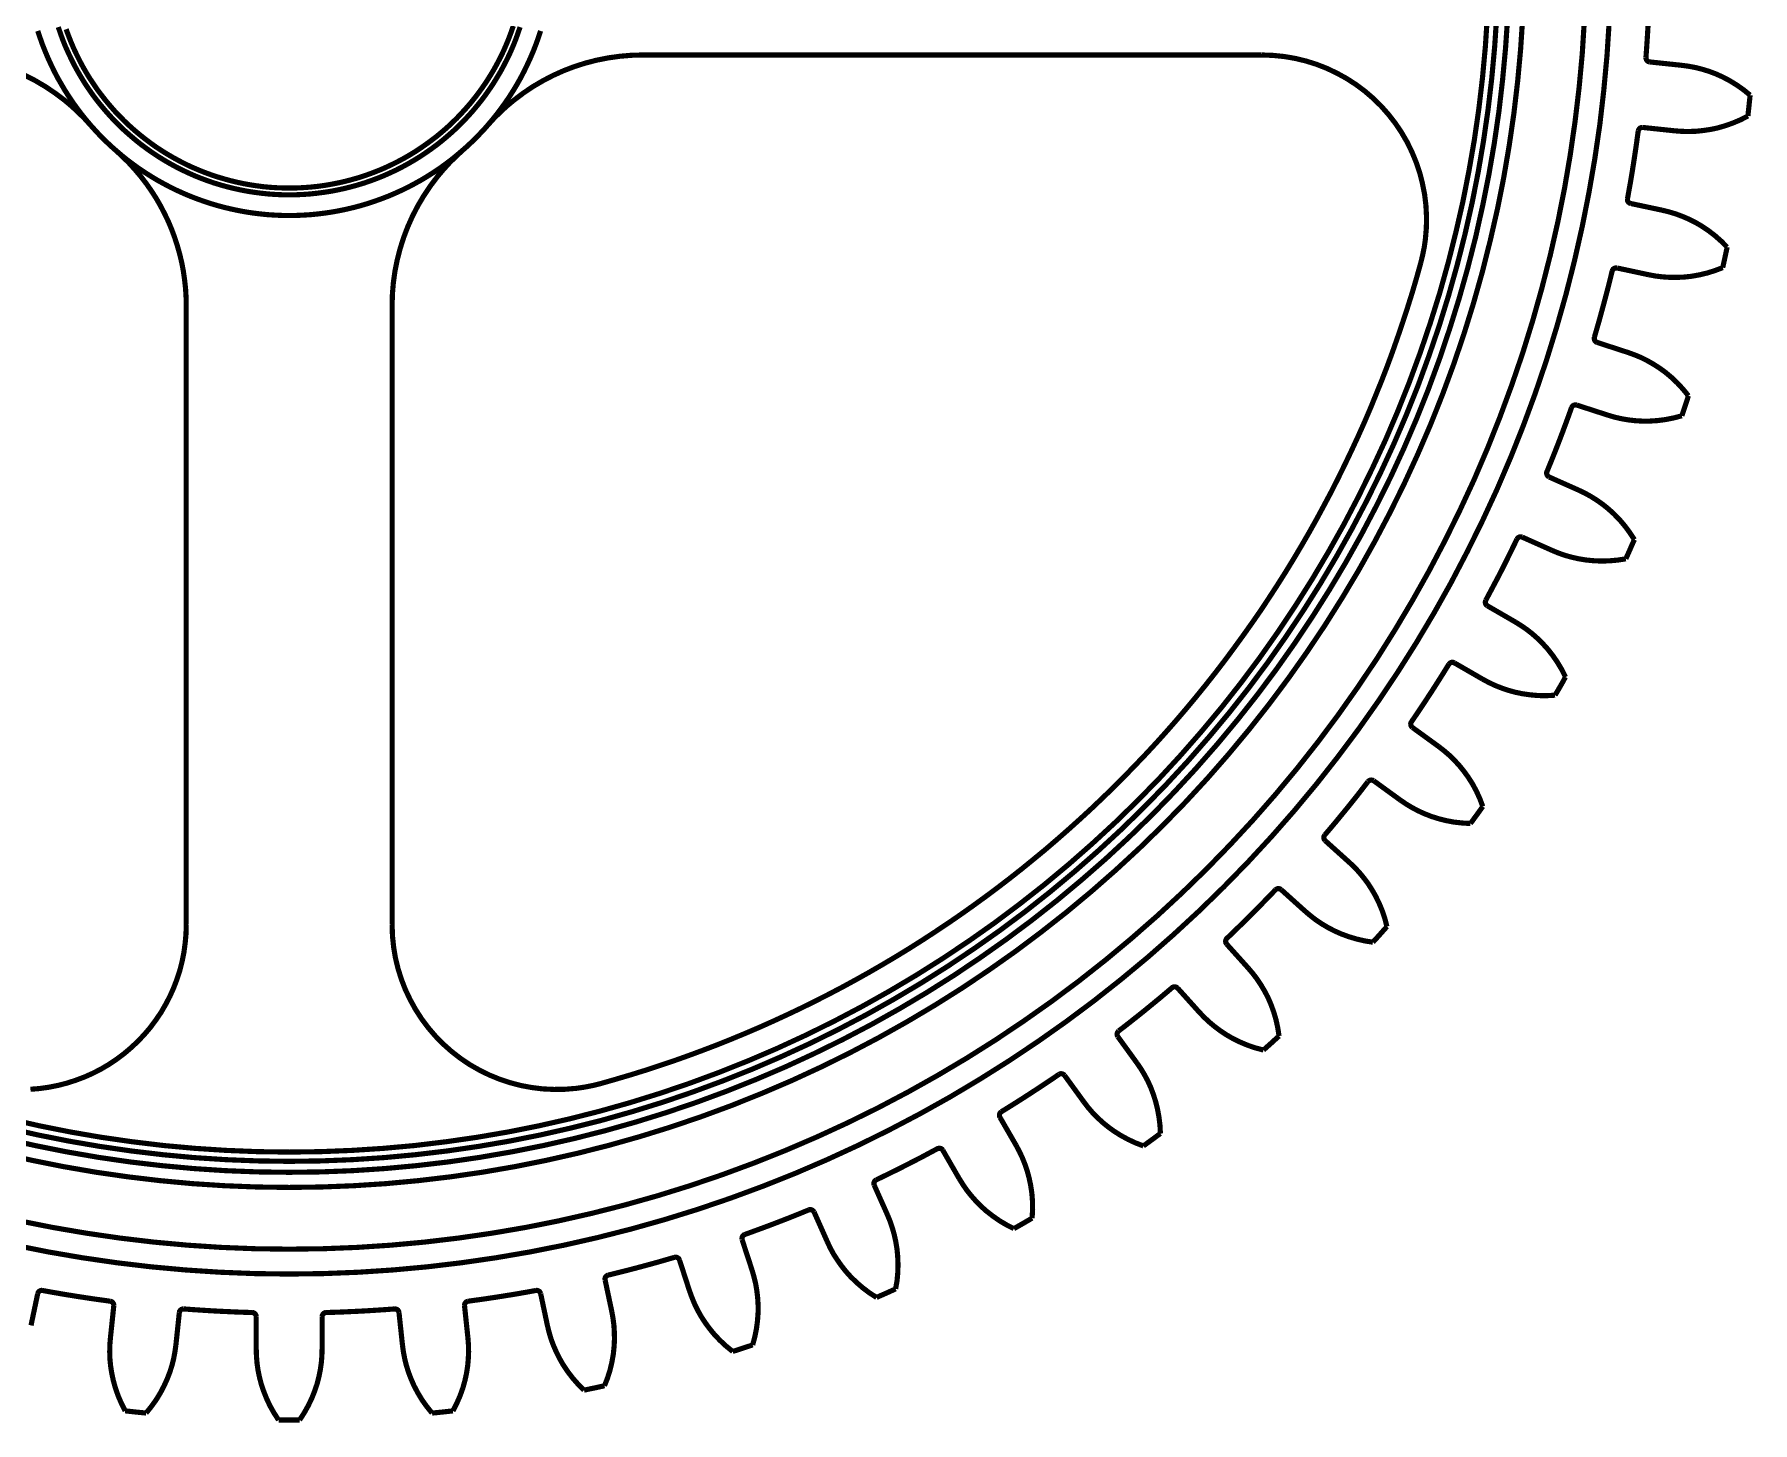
# Model space of a CAD drawing. Extents: x 1.1 to 21.8, y 1.7 to 15.4.
# Drawn here: x 18.487 to 21.773, y 9.514 to 12.169 of the extents above; entities that cross this region are included whole.
import ezdxf

# ---------------------------------------------------------------- set-up
doc = ezdxf.new("R2010")
doc.units = 0
doc.layers.get('0').update_dxf_attribs({"linetype": 'CONTINUOUS'})

msp = doc.modelspace()

# ---------------------------------------------------------------- linework, layer by layer
at = {"color": 0, "const_width": 0.00985}
for points in [[(21.5761, 12.2554), (21.5756, 12.239), (21.575, 12.2226), (21.5743, 12.2062), (21.5735, 12.1898), (21.5725, 12.1734), (21.5715, 12.1571), (21.5704, 12.1407), (21.5692, 12.1243)], [(18.4232, 10.0291), (18.4835, 10.0155), (18.5442, 10.0034), (18.6051, 9.99289), (18.6664, 9.98406), (18.7278, 9.97678), (18.7893, 9.97108), (18.851, 9.96707), (18.9128, 9.96463), (18.9747, 9.96382), (19.0365, 9.96463), (19.0983, 9.96707), (19.16, 9.97108), (19.2215, 9.97678), (19.2831, 9.98406), (19.3442, 9.99289), (19.4051, 10.0034), (19.4658, 10.0155), (19.5261, 10.0291), (19.5861, 10.0443), (19.6456, 10.0611), (19.7046, 10.0794), (19.7632, 10.0993), (19.8213, 10.1207), (19.8786, 10.1437), (19.9354, 10.168), (19.9915, 10.1939), (20.0471, 10.2213), (20.1018, 10.2501), (20.1557, 10.2803), (20.2089, 10.3119), (20.2613, 10.3449), (20.3126, 10.3793), (20.3631, 10.4149), (20.4126, 10.452), (20.4612, 10.4902), (20.5088, 10.5298), (20.5553, 10.5706), (20.6007, 10.6125), (20.645, 10.6557), (20.6882, 10.7), (20.7301, 10.7454), (20.7708, 10.7919), (20.8104, 10.8395), (20.8487, 10.888), (20.8857, 10.9376), (20.9214, 10.9881), (20.9558, 11.0395), (20.9887, 11.0918), (21.0204, 11.1449), (21.0506, 11.1989), (21.0794, 11.2536), (21.1068, 11.3091), (21.1326, 11.3652), (21.1571, 11.422), (21.18, 11.4795), (21.2014, 11.5375), (21.2213, 11.5961), (21.2396, 11.6551), (21.2564, 11.7146), (21.2715, 11.7746), (21.2853, 11.8349), (21.2974, 11.8956), (21.3078, 11.9565), (21.3167, 12.0177), (21.3239, 12.0791), (21.3296, 12.1407), (21.3336, 12.2024)], [(21.3049, 12.2039), (21.3008, 12.143), (21.2951, 12.0821), (21.2881, 12.0215), (21.2793, 11.961), (21.2689, 11.9008), (21.2569, 11.8409), (21.2436, 11.7813), (21.2285, 11.7221), (21.2119, 11.6634), (21.1937, 11.605), (21.1742, 11.5472), (21.1531, 11.4899), (21.1304, 11.4331), (21.1063, 11.377), (21.0807, 11.3215), (21.0536, 11.2667), (21.0253, 11.2127), (20.9954, 11.1593), (20.9642, 11.1069), (20.9315, 11.0552), (20.8976, 11.0044), (20.8624, 10.9545), (20.8258, 10.9056), (20.7879, 10.8576), (20.7489, 10.8107), (20.7086, 10.7647), (20.6672, 10.7199), (20.6246, 10.6761), (20.5808, 10.6335), (20.536, 10.592), (20.49, 10.5518), (20.4431, 10.5127), (20.3951, 10.4749), (20.3461, 10.4383), (20.2962, 10.4031), (20.2456, 10.3691), (20.1939, 10.3365), (20.1414, 10.3053), (20.0881, 10.2754), (20.034, 10.247), (19.9792, 10.22), (19.9238, 10.1944), (19.8675, 10.1703), (19.8108, 10.1477), (19.7535, 10.1265), (19.6957, 10.1069), (19.6374, 10.0888), (19.5786, 10.0722), (19.5193, 10.0572), (19.4599, 10.0437), (19.3999, 10.0318), (19.3397, 10.0214), (19.2793, 10.0126), (19.2185, 10.0055), (19.1578, 9.99989), (19.0968, 9.99588), (19.0357, 9.99349), (18.9747, 9.99274), (18.9136, 9.99349), (18.8525, 9.99588), (18.7917, 9.99989), (18.7308, 10.0055), (18.6701, 10.0126), (18.6096, 10.0214), (18.5494, 10.0318), (18.4896, 10.0437), (18.43, 10.0572)], [(18.4349, 10.0776), (18.4939, 10.0642), (18.5533, 10.0524), (18.6129, 10.0422), (18.6729, 10.0335), (18.7329, 10.0264), (18.7932, 10.0208), (18.8536, 10.0169), (18.9142, 10.0145), (18.9747, 10.0137), (19.0353, 10.0145), (19.0957, 10.0169), (19.1561, 10.0208), (19.2164, 10.0264), (19.2765, 10.0335), (19.3364, 10.0422), (19.3961, 10.0524), (19.4554, 10.0642), (19.5144, 10.0776), (19.5732, 10.0924), (19.6314, 10.1089), (19.6893, 10.1268), (19.7465, 10.1463), (19.8033, 10.1673), (19.8596, 10.1897), (19.9151, 10.2136), (19.9701, 10.2389), (20.0244, 10.2657), (20.0781, 10.2939), (20.1308, 10.3235), (20.1828, 10.3544), (20.234, 10.3867), (20.2844, 10.4204), (20.3339, 10.4553), (20.3824, 10.4915), (20.4299, 10.529), (20.4764, 10.5677), (20.5219, 10.6076), (20.5664, 10.6487), (20.6097, 10.691), (20.6519, 10.7343), (20.6931, 10.7788), (20.7329, 10.8243), (20.7717, 10.8708), (20.8092, 10.9183), (20.8454, 10.9668), (20.8803, 11.0163), (20.9139, 11.0666), (20.9463, 11.1178), (20.9772, 11.1699), (21.0068, 11.2227), (21.035, 11.2763), (21.0618, 11.3306), (21.0871, 11.3855), (21.111, 11.4411), (21.1335, 11.4973), (21.1543, 11.5541), (21.1739, 11.6115), (21.1918, 11.6693), (21.2082, 11.7275), (21.2231, 11.7862), (21.2365, 11.8453), (21.2483, 11.9046), (21.2585, 11.9643), (21.2672, 12.0242), (21.2743, 12.0843), (21.2799, 12.1446), (21.2839, 12.205)], [(21.2661, 12.2059), (21.2622, 12.146), (21.2567, 12.0862), (21.2497, 12.0265), (21.2411, 11.9671), (21.2308, 11.9079), (21.2192, 11.849), (21.2058, 11.7904), (21.1911, 11.7322), (21.1749, 11.6743), (21.1569, 11.6169), (21.1376, 11.5601), (21.1168, 11.5037), (21.0946, 11.4479), (21.071, 11.3927), (21.0457, 11.3382), (21.0192, 11.2843), (20.9913, 11.2311), (20.9618, 11.1787), (20.9311, 11.1271), (20.899, 11.0763), (20.8657, 11.0263), (20.8311, 10.9773), (20.7951, 10.9291), (20.7579, 10.8819), (20.7194, 10.8358), (20.6799, 10.7906), (20.6392, 10.7465), (20.5972, 10.7035), (20.5542, 10.6616), (20.51, 10.6208), (20.4649, 10.5812), (20.4188, 10.5428), (20.3715, 10.5056), (20.3235, 10.4696), (20.2743, 10.4349), (20.2244, 10.4016), (20.1736, 10.3695), (20.1219, 10.3388), (20.0696, 10.3095), (20.0164, 10.2815), (19.9625, 10.2549), (19.9081, 10.2298), (19.8528, 10.2061), (19.7969, 10.1838), (19.7406, 10.163), (19.6837, 10.1437), (19.6264, 10.1259), (19.5686, 10.1096), (19.5104, 10.0948), (19.4517, 10.0815), (19.3929, 10.0698), (19.3336, 10.0596), (19.2742, 10.0511), (19.2146, 10.0439), (19.1547, 10.0385), (19.0947, 10.0346), (19.0347, 10.0322), (18.9747, 10.0314), (18.9146, 10.0322), (18.8546, 10.0346), (18.7946, 10.0385), (18.7349, 10.0439), (18.6751, 10.0511), (18.6157, 10.0596), (18.5565, 10.0698), (18.4976, 10.0815), (18.439, 10.0948)], [(21.499, 12.1937), (21.4947, 12.1277), (21.4886, 12.0618), (21.481, 11.9961), (21.4714, 11.9306), (21.4601, 11.8653), (21.4472, 11.8005), (21.4326, 11.7359), (21.4164, 11.6718), (21.3983, 11.6081), (21.3788, 11.5449), (21.3575, 11.4822), (21.3346, 11.4201), (21.3101, 11.3587), (21.284, 11.2978), (21.2562, 11.2377), (21.2269, 11.1784), (21.1963, 11.1198), (21.1639, 11.0621), (21.13, 11.0052), (21.0947, 10.9493), (21.0579, 10.8943), (21.0197, 10.8402), (20.9801, 10.7872), (20.9392, 10.7352), (20.8968, 10.6843), (20.8532, 10.6346), (20.8083, 10.586), (20.7621, 10.5386), (20.7147, 10.4924), (20.6661, 10.4475), (20.6164, 10.4038), (20.5654, 10.3615), (20.5135, 10.3205), (20.4606, 10.281), (20.4065, 10.2428), (20.3514, 10.206), (20.2954, 10.1707), (20.2386, 10.1368), (20.1808, 10.1045), (20.1222, 10.0737), (20.0629, 10.0444), (20.0028, 10.0167), (19.9421, 9.99061), (19.8806, 9.9661), (19.8185, 9.94319), (19.7558, 9.92188), (19.6926, 9.90229), (19.6289, 9.88433), (19.5647, 9.868), (19.5003, 9.8534), (19.4353, 9.8405), (19.3701, 9.82932), (19.3046, 9.81982), (19.2389, 9.81201), (19.1731, 9.80599), (19.1069, 9.80165), (19.0408, 9.79904), (18.9747, 9.79818), (18.9085, 9.79904), (18.8424, 9.80165), (18.7763, 9.80599), (18.7104, 9.81201), (18.6447, 9.81982), (18.5792, 9.82932), (18.514, 9.8405), (18.4492, 9.8534)], [(21.4515, 12.1962), (21.4474, 12.1314), (21.4414, 12.0668), (21.4337, 12.0023), (21.4244, 11.938), (21.4135, 11.874), (21.4008, 11.8103), (21.3864, 11.747), (21.3704, 11.6841), (21.3528, 11.6216), (21.3336, 11.5596), (21.3126, 11.4981), (21.2901, 11.4372), (21.2661, 11.3768), (21.2406, 11.3172), (21.2133, 11.2583), (21.1846, 11.2), (21.1544, 11.1425), (21.1226, 11.0859), (21.0894, 11.0301), (21.0549, 10.9752), (21.0187, 10.9212), (20.9813, 10.8682), (20.9424, 10.8161), (20.9022, 10.7651), (20.8607, 10.7152), (20.8179, 10.6664), (20.7737, 10.6187), (20.7285, 10.5722), (20.6819, 10.5269), (20.6343, 10.4828), (20.5854, 10.44), (20.5356, 10.3985), (20.4846, 10.3583), (20.4325, 10.3194), (20.3794, 10.282), (20.3256, 10.2459), (20.2706, 10.2112), (20.2147, 10.178), (20.1582, 10.1463), (20.1007, 10.116), (20.0424, 10.0873), (19.9835, 10.0602), (19.9239, 10.0346), (19.8635, 10.0105), (19.8026, 9.98801), (19.7411, 9.96713), (19.679, 9.94786), (19.6165, 9.93024), (19.5536, 9.91428), (19.4903, 9.89996), (19.4267, 9.88726), (19.3626, 9.87631), (19.2983, 9.86697), (19.2339, 9.85932), (19.1693, 9.8534), (19.1044, 9.84913), (19.0396, 9.84657), (18.9747, 9.84576), (18.9097, 9.84657), (18.8449, 9.84913), (18.78, 9.8534), (18.7154, 9.85932), (18.651, 9.86697), (18.5867, 9.87631), (18.5226, 9.88726), (18.459, 9.89996)], [(18.5953, 11.9945), (18.5862, 12.0052), (18.5776, 12.016), (18.5692, 12.0271), (18.561, 12.0384), (18.5533, 12.0499), (18.5458, 12.0616), (18.5388, 12.0736), (18.5318, 12.0857), (18.5254, 12.098), (18.5193, 12.1106), (18.5135, 12.1232), (18.5081, 12.136), (18.5029, 12.149), (18.4983, 12.1621), (18.4939, 12.1753)], [(19.4162, 12.1826), (19.4119, 12.17), (19.4074, 12.1576), (19.4024, 12.1453), (19.3971, 12.1331), (19.3914, 12.1212), (19.3853, 12.1094), (19.379, 12.0977), (19.3722, 12.0863), (19.3653, 12.075), (19.3579, 12.064), (19.3503, 12.0531), (19.3424, 12.0425), (19.334, 12.0321), (19.3256, 12.022), (19.3167, 12.0121), (19.3076, 12.0024), (19.2982, 11.9931), (19.2886, 11.9839), (19.2787, 11.9752), (19.2686, 11.9666), (19.2582, 11.9583), (19.2475, 11.9504), (19.2367, 11.9428), (19.2257, 11.9354), (19.2144, 11.9284), (19.2029, 11.9217), (19.1914, 11.9154), (19.1796, 11.9093), (19.1675, 11.9037), (19.1554, 11.8983), (19.1431, 11.8933), (19.1307, 11.8887), (19.1182, 11.8844), (19.1054, 11.8805), (19.0928, 11.877), (19.0799, 11.8738), (19.0668, 11.871), (19.0539, 11.8685), (19.0407, 11.8665), (19.0275, 11.8648), (19.0144, 11.8634), (19.0012, 11.8625), (18.9879, 11.8619), (18.9747, 11.8617), (18.9614, 11.8619), (18.9482, 11.8625), (18.935, 11.8634), (18.9218, 11.8648), (18.9086, 11.8665), (18.8956, 11.8685), (18.8825, 11.871), (18.8696, 11.8738), (18.8567, 11.877), (18.8439, 11.8805), (18.8311, 11.8844), (18.8186, 11.8887), (18.8063, 11.8933), (18.7939, 11.8983), (18.7818, 11.9037), (18.7699, 11.9093), (18.7579, 11.9154), (18.7464, 11.9217), (18.7349, 11.9284), (18.7236, 11.9354), (18.7125, 11.9428), (18.7018, 11.9504), (18.6911, 11.9583), (18.6808, 11.9666), (18.6707, 11.9752), (18.6607, 11.9839), (18.6511, 11.9931), (18.6417, 12.0024), (18.6326, 12.0121), (18.6238, 12.022), (18.6153, 12.0321), (18.6069, 12.0425), (18.599, 12.0531), (18.5914, 12.064), (18.584, 12.075), (18.5771, 12.0863), (18.5704, 12.0977), (18.564, 12.1094), (18.5581, 12.1212), (18.5524, 12.1331), (18.5469, 12.1453), (18.5419, 12.1576), (18.5374, 12.17), (18.5331, 12.1826)], [(18.5481, 12.1785), (18.5526, 12.1662), (18.5574, 12.1541), (18.5625, 12.142), (18.5681, 12.1302), (18.5739, 12.1185), (18.58, 12.107), (18.5865, 12.0957), (18.5933, 12.0845), (18.6006, 12.0736), (18.6079, 12.0629), (18.6158, 12.0524), (18.6239, 12.042), (18.6322, 12.0321), (18.6408, 12.0222), (18.6499, 12.0127), (18.659, 12.0034), (18.6685, 11.9944), (18.6782, 11.9857), (18.6882, 11.9773), (18.6985, 11.9691), (18.7089, 11.9613), (18.7194, 11.9537), (18.7304, 11.9465), (18.7415, 11.9396), (18.7528, 11.933), (18.7642, 11.9268), (18.7758, 11.9208), (18.7876, 11.9152), (18.7997, 11.91), (18.8118, 11.9051), (18.824, 11.9006), (18.8364, 11.8964), (18.849, 11.8926), (18.8615, 11.8891), (18.8743, 11.886), (18.8869, 11.8833), (18.8999, 11.8809), (18.9128, 11.879), (18.9257, 11.8773), (18.9387, 11.8761), (18.9518, 11.8753), (18.9649, 11.8748), (18.9779, 11.8747), (18.991, 11.875), (19.004, 11.8757), (19.0171, 11.8767), (19.03, 11.8781), (19.0431, 11.8799), (19.0558, 11.8821), (19.0687, 11.8846), (19.0814, 11.8875), (19.094, 11.8908), (19.1067, 11.8944), (19.119, 11.8984), (19.1314, 11.9028), (19.1436, 11.9075), (19.1557, 11.9125), (19.1675, 11.918), (19.1793, 11.9237), (19.1908, 11.9298), (19.2022, 11.9362), (19.2135, 11.943), (19.2244, 11.9501), (19.2351, 11.9575), (19.2457, 11.9652), (19.2561, 11.9731), (19.2661, 11.9814), (19.2761, 11.99), (19.2856, 11.9989), (19.295, 12.008), (19.304, 12.0175), (19.3128, 12.0271), (19.3214, 12.037), (19.3296, 12.0472), (19.3375, 12.0576), (19.3451, 12.0682), (19.3525, 12.079), (19.3594, 12.0901), (19.3661, 12.1013), (19.3724, 12.1127), (19.3785, 12.1243), (19.3842, 12.1361), (19.3894, 12.1481), (19.3944, 12.1601), (19.399, 12.1724), (19.4033, 12.1847)], [(19.4554, 12.1753), (19.4511, 12.1621), (19.4464, 12.149), (19.4413, 12.136), (19.4358, 12.1232), (19.43, 12.1106), (19.4239, 12.098), (19.4175, 12.0857), (19.4107, 12.0736), (19.4035, 12.0616), (19.3961, 12.0499), (19.3883, 12.0384), (19.3801, 12.0271), (19.3718, 12.016), (19.3631, 12.0052), (19.354, 11.9945)], [(18.2989, 12.1292), (18.3207, 12.1286), (18.3424, 12.1267), (18.364, 12.1237), (18.386, 12.1194), (18.4078, 12.1138), (18.4292, 12.107), (18.4494, 12.0992), (18.4694, 12.0903), (18.4889, 12.0803), (18.5082, 12.0689), (18.5268, 12.0564), (18.5449, 12.0429), (18.5582, 12.0317), (18.571, 12.0199), (18.5835, 12.0075), (18.5953, 11.9945)], [(19.6506, 12.1292), (19.6288, 12.1286), (19.6069, 12.1267), (19.5853, 12.1237), (19.5633, 12.1194), (19.5415, 12.1138), (19.5201, 12.107), (19.4997, 12.0992), (19.4799, 12.0903), (19.4606, 12.0803), (19.4411, 12.0689), (19.4225, 12.0564), (19.4046, 12.0429), (19.3911, 12.0317), (19.3783, 12.0199), (19.3658, 12.0075), (19.354, 11.9945)], [(20.8346, 12.1292), (19.6506, 12.1292)], [(20.8346, 12.1292), (20.8558, 12.1284), (20.8769, 12.1263), (20.8981, 12.1227), (20.9188, 12.1177), (20.939, 12.1114), (20.9588, 12.1037), (20.9779, 12.0946), (20.9967, 12.0843), (21.0146, 12.0727), (21.0315, 12.0601), (21.0476, 12.0463), (21.0628, 12.0314), (21.0769, 12.0154), (21.09, 11.9986), (21.1018, 11.981), (21.1125, 11.9626), (21.1218, 11.9435), (21.1299, 11.9238), (21.1367, 11.9037), (21.1419, 11.8831), (21.146, 11.8622), (21.1485, 11.8412), (21.1496, 11.8199), (21.1493, 11.7986), (21.1475, 11.7775), (21.1453, 11.7617), (21.1421, 11.7461), (21.1383, 11.7306)], [(21.5763, 12.1159), (21.574, 12.1165), (21.5718, 12.1179), (21.5701, 12.1201), (21.5693, 12.1226), (21.5692, 12.1243)], [(21.5763, 12.1159), (21.6379, 12.1094)], [(21.6379, 12.1094), (21.6511, 12.1076), (21.6642, 12.1051), (21.6771, 12.1018), (21.6901, 12.0978), (21.7031, 12.0929), (21.7156, 12.0873), (21.7294, 12.08), (21.7428, 12.0718), (21.756, 12.0625), (21.7683, 12.0524)], [(21.7683, 12.0524), (21.7679, 12.0474), (21.7674, 12.0424), (21.7668, 12.0374), (21.7663, 12.0324), (21.7658, 12.0275), (21.7647, 12.0175), (21.7642, 12.0125)], [(18.6432, 11.9467), (18.6368, 11.9523), (18.6306, 11.958), (18.6244, 11.9639), (18.6185, 11.9698), (18.6125, 11.9758), (18.6067, 11.9819), (18.601, 11.9882), (18.5953, 11.9945)], [(19.354, 11.9945), (19.3485, 11.9882), (19.3426, 11.9819), (19.3368, 11.9758), (19.3308, 11.9698), (19.3249, 11.9639), (19.3187, 11.958), (19.3125, 11.9523), (19.3061, 11.9467)], [(21.5631, 11.9906), (21.5608, 11.9906), (21.5583, 11.9896), (21.5563, 11.9878), (21.5549, 11.9856), (21.5544, 11.9838)], [(21.5631, 11.9906), (21.625, 11.9841)], [(21.625, 11.9841), (21.6382, 11.9831), (21.6515, 11.9829), (21.6649, 11.9833), (21.6785, 11.9847), (21.6921, 11.9867), (21.7056, 11.9895), (21.7206, 11.9938), (21.7353, 11.999), (21.75, 12.0052), (21.7642, 12.0125)], [(21.5544, 11.9838), (21.5522, 11.9676), (21.5499, 11.9513), (21.5475, 11.9351), (21.545, 11.9189), (21.5424, 11.9027), (21.5397, 11.8866), (21.5368, 11.8704), (21.5339, 11.8543)], [(18.7778, 11.6502), (18.7775, 11.6665), (18.7765, 11.6828), (18.7747, 11.6991), (18.7724, 11.7153), (18.7693, 11.7318), (18.7654, 11.7482), (18.7608, 11.7644), (18.7556, 11.7805), (18.7499, 11.7958), (18.7436, 11.8108), (18.7365, 11.8256), (18.7289, 11.8402), (18.7206, 11.8547), (18.7115, 11.8689), (18.7018, 11.8828), (18.6915, 11.8962), (18.6803, 11.9095), (18.6686, 11.9224), (18.6561, 11.9348), (18.6432, 11.9467)], [(19.3061, 11.9467), (19.2956, 11.9377), (19.2847, 11.9289), (19.2736, 11.9205), (19.2624, 11.9124), (19.2507, 11.9046), (19.239, 11.8972), (19.2271, 11.89), (19.215, 11.8833), (19.2026, 11.8767), (19.1901, 11.8706), (19.1775, 11.8649), (19.1647, 11.8594), (19.1517, 11.8544), (19.1386, 11.8497), (19.1254, 11.8453), (19.1121, 11.8413), (19.0986, 11.8377), (19.0851, 11.8345), (19.0714, 11.8316), (19.0578, 11.8291), (19.044, 11.827), (19.0303, 11.8253), (19.0164, 11.8239), (19.0025, 11.823), (18.9886, 11.8224), (18.9747, 11.8222), (18.9607, 11.8224), (18.9468, 11.823), (18.9329, 11.8239), (18.9192, 11.8253), (18.9053, 11.827), (18.8915, 11.8291), (18.8779, 11.8316), (18.8643, 11.8345), (18.8507, 11.8377), (18.8374, 11.8413), (18.8239, 11.8453), (18.8107, 11.8497), (18.7976, 11.8544), (18.7847, 11.8594), (18.7718, 11.8649), (18.7592, 11.8706), (18.7467, 11.8767), (18.7344, 11.8833), (18.7222, 11.89), (18.7103, 11.8972), (18.6986, 11.9046), (18.6869, 11.9124), (18.6757, 11.9205), (18.6646, 11.9289), (18.6537, 11.9377), (18.6432, 11.9467)], [(19.1715, 11.6502), (19.1721, 11.672), (19.1739, 11.6937), (19.1769, 11.7153), (19.1813, 11.7374), (19.1869, 11.7591), (19.1937, 11.7805), (19.2015, 11.8009), (19.2104, 11.8208), (19.2204, 11.8402), (19.2318, 11.8595), (19.2443, 11.8783), (19.2578, 11.8962), (19.269, 11.9095), (19.2807, 11.9224), (19.2932, 11.9348), (19.3061, 11.9467)], [(21.54, 11.8452), (21.5379, 11.8459), (21.5358, 11.8476), (21.5343, 11.8499), (21.5338, 11.8525), (21.5339, 11.8543)], [(21.54, 11.8452), (21.6007, 11.8323)], [(21.6007, 11.8323), (21.6136, 11.8291), (21.6264, 11.8252), (21.6389, 11.8206), (21.6514, 11.8152), (21.6638, 11.809), (21.6756, 11.8021), (21.6886, 11.7934), (21.7011, 11.7838), (21.7131, 11.7732), (21.7244, 11.7618)], [(21.7244, 11.7618), (21.7235, 11.7569), (21.7224, 11.752), (21.7214, 11.7471), (21.7203, 11.7422), (21.7193, 11.7373), (21.7171, 11.7275), (21.7161, 11.7226)], [(19.57, 10.1623), (19.5983, 10.1704), (19.6265, 10.1787), (19.6546, 10.1874), (19.6824, 10.1965), (19.7103, 10.2059), (19.7379, 10.2157), (19.7654, 10.2259), (19.7929, 10.2364), (19.8201, 10.2473), (19.8472, 10.2585), (19.8743, 10.2701), (19.9011, 10.2821), (19.9278, 10.2944), (19.9543, 10.307), (19.9806, 10.32), (20.0067, 10.3333), (20.0328, 10.347), (20.0585, 10.361), (20.0842, 10.3754), (20.1096, 10.3901), (20.1349, 10.4051), (20.1599, 10.4204), (20.1847, 10.4361), (20.2093, 10.4521), (20.2337, 10.4684), (20.2579, 10.485), (20.2819, 10.502), (20.3057, 10.5193), (20.3292, 10.5368), (20.3525, 10.5547), (20.3756, 10.5729), (20.3983, 10.5914), (20.421, 10.6101), (20.4432, 10.6292), (20.4653, 10.6486), (20.4871, 10.6682), (20.5088, 10.6882), (20.53, 10.7084), (20.5511, 10.7288), (20.5718, 10.7496), (20.5922, 10.7707), (20.6125, 10.7919), (20.6325, 10.8135), (20.6521, 10.8353), (20.6715, 10.8574), (20.6906, 10.8798), (20.7093, 10.9023), (20.7278, 10.9251), (20.746, 10.9482), (20.7639, 10.9715), (20.7814, 10.9951), (20.7986, 11.0188), (20.8157, 11.0428), (20.8324, 11.0669), (20.8486, 11.0914), (20.8646, 11.116), (20.8803, 11.1408), (20.8956, 11.1658), (20.9106, 11.1911), (20.9253, 11.2165), (20.9397, 11.2422), (20.9536, 11.268), (20.9674, 11.2939), (20.9807, 11.3202), (20.9936, 11.3465), (21.0062, 11.3729), (21.0186, 11.3996), (21.0306, 11.4264), (21.0422, 11.4534), (21.0533, 11.4806), (21.0643, 11.5078), (21.0749, 11.5352), (21.085, 11.5628), (21.0947, 11.5905), (21.1042, 11.6183), (21.1133, 11.6462), (21.1221, 11.6742), (21.1304, 11.7024), (21.1383, 11.7306)], [(21.5046, 11.716), (21.5007, 11.7001), (21.4967, 11.6842), (21.4925, 11.6683), (21.4883, 11.6525), (21.484, 11.6367), (21.4797, 11.6209), (21.4751, 11.6051), (21.4706, 11.5894)], [(21.5139, 11.7219), (21.5111, 11.722), (21.5086, 11.7212), (21.5064, 11.7196), (21.505, 11.7173), (21.5046, 11.716)], [(21.5139, 11.7219), (21.5747, 11.7089)], [(21.5747, 11.7089), (21.5878, 11.7065), (21.601, 11.7049), (21.6143, 11.704), (21.6281, 11.7039), (21.6417, 11.7045), (21.6554, 11.7059), (21.6708, 11.7086), (21.686, 11.7122), (21.7011, 11.7169), (21.7161, 11.7226)], [(18.7778, 10.466), (18.7778, 11.6502)], [(19.1715, 10.466), (19.1715, 11.6502)], [(21.4757, 11.5796), (21.4733, 11.5808), (21.4715, 11.5828), (21.4706, 11.5853), (21.4703, 11.588), (21.4706, 11.5894)], [(21.4757, 11.5796), (21.5347, 11.5604)], [(21.5347, 11.5604), (21.5472, 11.5559), (21.5596, 11.5508), (21.5714, 11.5449), (21.5833, 11.5381), (21.5949, 11.5307), (21.606, 11.5227), (21.6181, 11.5126), (21.6294, 11.5018), (21.6403, 11.49), (21.6504, 11.4775)], [(21.6504, 11.4775), (21.6489, 11.4727), (21.6474, 11.4679), (21.6458, 11.4632), (21.6443, 11.4584), (21.6426, 11.4536), (21.6411, 11.4489), (21.6379, 11.4393)], [(21.4269, 11.455), (21.4214, 11.4395), (21.4157, 11.4241), (21.41, 11.4087), (21.4042, 11.3934), (21.3983, 11.3782), (21.3922, 11.3628), (21.3861, 11.3477), (21.3799, 11.3325)], [(21.4368, 11.4598), (21.4342, 11.4602), (21.4315, 11.4596), (21.4292, 11.4583), (21.4275, 11.4562), (21.4269, 11.455)], [(21.4368, 11.4598), (21.496, 11.4406)], [(21.496, 11.4406), (21.5088, 11.4368), (21.5217, 11.4338), (21.5349, 11.4315), (21.5485, 11.4299), (21.5621, 11.4291), (21.5758, 11.4291), (21.5915, 11.4301), (21.6069, 11.4321), (21.6226, 11.4352), (21.6379, 11.4393)], [(21.3839, 11.3223), (21.3817, 11.3238), (21.3801, 11.326), (21.3793, 11.3285), (21.3794, 11.3312), (21.3799, 11.3325)], [(21.3839, 11.3223), (21.4407, 11.297)], [(21.4407, 11.297), (21.4526, 11.2913), (21.4643, 11.2848), (21.4756, 11.2777), (21.4867, 11.2698), (21.4974, 11.2612), (21.5076, 11.252), (21.5186, 11.2408), (21.5287, 11.2288), (21.5383, 11.2159), (21.5471, 11.2025)], [(21.3224, 11.2034), (21.3153, 11.1886), (21.3081, 11.1739), (21.3008, 11.1592), (21.2935, 11.1446), (21.286, 11.13), (21.2783, 11.1155), (21.2706, 11.101), (21.2629, 11.0865)], [(21.3328, 11.2072), (21.3301, 11.2078), (21.3274, 11.2076), (21.325, 11.2064), (21.3232, 11.2046), (21.3224, 11.2034)], [(21.3328, 11.2072), (21.3896, 11.1819)], [(21.5471, 11.2025), (21.545, 11.1979), (21.5429, 11.1933), (21.5389, 11.1841), (21.5369, 11.1795), (21.5307, 11.1658)], [(21.3896, 11.1819), (21.4019, 11.1768), (21.4144, 11.1724), (21.4274, 11.1688), (21.4407, 11.1658), (21.4542, 11.1636), (21.4679, 11.1622), (21.4835, 11.1615), (21.499, 11.1619), (21.515, 11.1633), (21.5307, 11.1658)], [(21.2658, 11.076), (21.2638, 11.0776), (21.2624, 11.08), (21.2619, 11.0826), (21.2624, 11.0852), (21.2629, 11.0865)], [(21.2658, 11.076), (21.3196, 11.0449)], [(21.3196, 11.0449), (21.3308, 11.0379), (21.3418, 11.0303), (21.3522, 11.0221), (21.3625, 11.013), (21.3722, 11.0033), (21.3814, 10.9931), (21.3911, 10.9808), (21.4, 10.9678), (21.4082, 10.954), (21.4154, 10.9397)], [(21.1922, 10.9641), (21.1836, 10.9502), (21.1749, 10.9363), (21.1661, 10.9225), (21.1572, 10.9087), (21.1482, 10.895), (21.1392, 10.8813), (21.13, 10.8677), (21.1208, 10.8541)], [(21.2029, 10.9668), (21.2004, 10.9678), (21.1976, 10.9678), (21.1951, 10.9669), (21.1931, 10.9652), (21.1922, 10.9641)], [(21.2029, 10.9668), (21.2568, 10.9357)], [(21.4154, 10.9397), (21.4129, 10.9354), (21.4106, 10.931), (21.4081, 10.9267), (21.4056, 10.9223), (21.4031, 10.918), (21.4006, 10.9137), (21.3979, 10.9093), (21.3954, 10.905)], [(21.2568, 10.9357), (21.2685, 10.9294), (21.2806, 10.9237), (21.2929, 10.9188), (21.3058, 10.9144), (21.3192, 10.9107), (21.3325, 10.9079), (21.3479, 10.9057), (21.3636, 10.9043), (21.3794, 10.9041), (21.3954, 10.905)], [(21.1226, 10.8433), (21.1208, 10.8452), (21.1196, 10.8477), (21.1194, 10.8504), (21.12, 10.8529), (21.1208, 10.8541)], [(21.1226, 10.8433), (21.1729, 10.8068)], [(21.1729, 10.8068), (21.1833, 10.7987), (21.1935, 10.7899), (21.2029, 10.7807), (21.2122, 10.7706), (21.2208, 10.76), (21.2289, 10.7489), (21.2374, 10.7356), (21.2449, 10.7217), (21.2515, 10.7072), (21.2572, 10.6922)], [(21.0376, 10.7398), (21.0276, 10.7268), (21.0176, 10.7139), (21.0074, 10.7011), (20.9971, 10.6883), (20.9867, 10.6756), (20.9763, 10.6629), (20.9658, 10.6504), (20.9551, 10.6379)], [(21.0486, 10.7414), (21.0461, 10.7426), (21.0435, 10.7428), (21.0408, 10.7422), (21.0386, 10.7408), (21.0376, 10.7398)], [(21.0486, 10.7414), (21.099, 10.7048)], [(21.099, 10.7048), (21.11, 10.6973), (21.1214, 10.6904), (21.1332, 10.6841), (21.1456, 10.6784), (21.1583, 10.6734), (21.1714, 10.6692), (21.1865, 10.6653), (21.2019, 10.6624), (21.2178, 10.6606), (21.2336, 10.6597)], [(21.2572, 10.6922), (21.2485, 10.68), (21.2456, 10.6759), (21.2425, 10.6719), (21.2396, 10.6678), (21.2367, 10.6638), (21.2336, 10.6597)], [(20.9558, 10.6269), (20.9542, 10.629), (20.9533, 10.6316), (20.9533, 10.6342), (20.9543, 10.6367), (20.9551, 10.6379)], [(20.9558, 10.6269), (21.0019, 10.5854)], [(21.0019, 10.5854), (21.0117, 10.5762), (21.0207, 10.5665), (21.0292, 10.5562), (21.0374, 10.5453), (21.0449, 10.5337), (21.0517, 10.5219), (21.0587, 10.5078), (21.0647, 10.4933), (21.0699, 10.478), (21.0739, 10.4626)], [(20.8606, 10.5328), (20.8493, 10.521), (20.8378, 10.5092), (20.8264, 10.4975), (20.8149, 10.4859), (20.8032, 10.4743), (20.7914, 10.4628), (20.7797, 10.4514), (20.7679, 10.4401)], [(20.8715, 10.5333), (20.8693, 10.5347), (20.8667, 10.5353), (20.864, 10.5349), (20.8617, 10.5337), (20.8606, 10.5328)], [(20.8715, 10.5333), (20.9179, 10.4916)], [(20.9179, 10.4916), (20.9281, 10.483), (20.9386, 10.4749), (20.9497, 10.4675), (20.9614, 10.4606), (20.9736, 10.4543), (20.9861, 10.4487), (21.0008, 10.4433), (21.0158, 10.4388), (21.0314, 10.4352), (21.0471, 10.4327)], [(18.7778, 10.466), (18.7774, 10.4486), (18.7758, 10.4312), (18.7735, 10.4139), (18.77, 10.3963), (18.7656, 10.3788), (18.76, 10.3617), (18.7538, 10.3454), (18.7467, 10.3295), (18.7386, 10.314), (18.7296, 10.2984), (18.7194, 10.2835), (18.7088, 10.2692), (18.6974, 10.2559), (18.6854, 10.2432), (18.6726, 10.2312), (18.659, 10.2196), (18.6446, 10.2088), (18.6296, 10.1988), (18.6146, 10.19), (18.599, 10.182), (18.5831, 10.1749), (18.5663, 10.1686), (18.5492, 10.1631), (18.5318, 10.1587), (18.5146, 10.1553), (18.4974, 10.1529), (18.4799, 10.1515)], [(19.1715, 10.466), (19.1722, 10.4448), (19.1744, 10.4237), (19.1779, 10.4027), (19.1829, 10.3819), (19.1893, 10.3617), (19.1969, 10.342), (19.2061, 10.3227), (19.2164, 10.304), (19.2279, 10.2862), (19.2406, 10.2692), (19.2544, 10.2531), (19.2693, 10.2379), (19.2853, 10.2237), (19.3021, 10.2107), (19.3197, 10.1988), (19.3381, 10.1883), (19.3571, 10.1789), (19.3769, 10.1708), (19.3971, 10.1641), (19.4176, 10.1587), (19.4385, 10.1548), (19.4596, 10.1522), (19.4808, 10.1512), (19.5021, 10.1515), (19.5232, 10.1532), (19.5389, 10.1555), (19.5546, 10.1585), (19.57, 10.1623)], [(21.0739, 10.4626), (21.0672, 10.4551), (21.0572, 10.4438), (21.0504, 10.4365), (21.0471, 10.4327)], [(20.7674, 10.4291), (20.766, 10.4314), (20.7654, 10.434), (20.7657, 10.4367), (20.7669, 10.4391), (20.7679, 10.4401)], [(20.7674, 10.4291), (20.8089, 10.383)], [(20.8089, 10.383), (20.8175, 10.3728), (20.8256, 10.3622), (20.8329, 10.3512), (20.8399, 10.3394), (20.8463, 10.3272), (20.8518, 10.3146), (20.8572, 10.2999), (20.8617, 10.2848), (20.8651, 10.2692), (20.8676, 10.2533)], [(20.6628, 10.3455), (20.6503, 10.3349), (20.6378, 10.3244), (20.6251, 10.314), (20.6124, 10.3036), (20.5996, 10.2933), (20.5868, 10.2832), (20.5739, 10.273), (20.5608, 10.263)], [(20.6738, 10.3448), (20.6717, 10.3465), (20.6692, 10.3473), (20.6664, 10.3473), (20.6639, 10.3464), (20.6628, 10.3455)], [(20.6738, 10.3448), (20.7154, 10.2985)], [(20.7154, 10.2985), (20.7247, 10.2889), (20.7344, 10.2798), (20.7446, 10.2713), (20.7556, 10.2631), (20.7671, 10.2555), (20.7789, 10.2487), (20.7929, 10.2418), (20.8074, 10.2357), (20.8224, 10.2306), (20.8378, 10.2265)], [(20.5593, 10.2521), (20.5581, 10.2545), (20.5578, 10.2572), (20.5585, 10.2598), (20.5599, 10.262), (20.5608, 10.263)], [(20.5593, 10.2521), (20.5957, 10.2019)], [(20.8676, 10.2533), (20.8639, 10.2499), (20.8601, 10.2466), (20.8565, 10.2432), (20.8528, 10.2399), (20.849, 10.2365), (20.8453, 10.2332), (20.8415, 10.2298), (20.8378, 10.2265)], [(20.4574, 10.1781), (20.4554, 10.1799), (20.4531, 10.181), (20.4504, 10.1813), (20.4478, 10.1806), (20.4465, 10.1799)], [(20.5957, 10.2019), (20.6033, 10.1909), (20.6101, 10.1795), (20.6164, 10.1678), (20.6221, 10.1553), (20.6269, 10.1425), (20.6312, 10.1294), (20.6351, 10.1142), (20.6379, 10.0987), (20.6399, 10.0828), (20.6407, 10.0668)], [(20.4465, 10.1799), (20.4331, 10.1707), (20.4057, 10.1525), (20.3919, 10.1435), (20.3782, 10.1346), (20.3643, 10.1258), (20.3504, 10.1171), (20.3365, 10.1085)], [(20.4574, 10.1781), (20.494, 10.1277)], [(20.494, 10.1277), (20.5021, 10.1171), (20.5108, 10.107), (20.5201, 10.0975), (20.5301, 10.0882), (20.5408, 10.0795), (20.5518, 10.0715), (20.5651, 10.0631), (20.5789, 10.0556), (20.5932, 10.0489), (20.6082, 10.0432)], [(20.3339, 10.0978), (20.3329, 10.1004), (20.3329, 10.103), (20.3338, 10.1056), (20.3354, 10.1076), (20.3365, 10.1085)], [(20.3339, 10.0978), (20.3649, 10.0441)], [(20.6407, 10.0668), (20.6365, 10.0639), (20.6325, 10.0609), (20.6285, 10.0579), (20.6244, 10.055), (20.6204, 10.052), (20.6082, 10.0432)], [(20.2142, 10.0378), (20.1997, 10.0301), (20.1853, 10.0223), (20.1707, 10.0148), (20.1561, 10.0073), (20.1415, 9.99989), (20.1268, 9.99262), (20.1121, 9.9854), (20.0972, 9.97825)], [(20.2247, 10.0348), (20.2231, 10.0369), (20.2207, 10.0383), (20.2181, 10.0387), (20.2154, 10.0384), (20.2142, 10.0378)], [(20.2247, 10.0348), (20.2558, 9.9809)], [(20.3649, 10.0441), (20.3711, 10.0324), (20.3768, 10.0203), (20.3817, 10.008), (20.3861, 9.99496), (20.3897, 9.98172), (20.3925, 9.96832), (20.3949, 9.95275), (20.3961, 9.93707), (20.3963, 9.92106), (20.3953, 9.90506)], [(20.0935, 9.96793), (20.0928, 9.97054), (20.0931, 9.97325), (20.0943, 9.97569), (20.0961, 9.9776), (20.0972, 9.97825)], [(20.0935, 9.96793), (20.1188, 9.91129)], [(20.2558, 9.9809), (20.2629, 9.96957), (20.2704, 9.95865), (20.2787, 9.94819), (20.2878, 9.93787), (20.2974, 9.92811), (20.3075, 9.91894), (20.3199, 9.90929), (20.3326, 9.90039), (20.3464, 9.89219), (20.3606, 9.88499)], [(19.9682, 9.92079), (19.9531, 9.91461), (19.9378, 9.90847), (19.9226, 9.90246), (19.9072, 9.89654), (19.8919, 9.89068), (19.8765, 9.88499), (19.8611, 9.87935), (19.8457, 9.87375)], [(19.9785, 9.91672), (19.9769, 9.91894), (19.9747, 9.92051), (19.9722, 9.92133), (19.9694, 9.92122), (19.9682, 9.92079)], [(19.9785, 9.91672), (20.0038, 9.85981)], [(20.1188, 9.91129), (20.1238, 9.89899), (20.1281, 9.88639), (20.1317, 9.87358), (20.1347, 9.86019), (20.1369, 9.84662), (20.1383, 9.83301), (20.1389, 9.81733), (20.1386, 9.8016), (20.1371, 9.78564), (20.1344, 9.76981)], [(20.3953, 9.90506), (20.391, 9.9025), (20.3867, 9.90001), (20.3824, 9.89746), (20.3606, 9.88499)], [(19.8408, 9.86393), (19.8406, 9.8666), (19.841, 9.86919), (19.8425, 9.87153), (19.8444, 9.87321), (19.8457, 9.87375)], [(19.8408, 9.86393), (19.8601, 9.8049)], [(20.0038, 9.85981), (20.0094, 9.84782), (20.0158, 9.83615), (20.0231, 9.82487), (20.031, 9.81369), (20.0394, 9.803), (20.0486, 9.79281), (20.0599, 9.7819), (20.0717, 9.77171), (20.0844, 9.76215), (20.0979, 9.75347)], [(19.7114, 9.83014), (19.6956, 9.82553), (19.6799, 9.82101), (19.664, 9.81663), (19.6482, 9.81233), (19.6324, 9.80817), (19.6165, 9.80404), (19.6006, 9.80007), (19.5846, 9.79617)], [(19.7211, 9.82497), (19.7199, 9.82736), (19.7178, 9.82915), (19.7153, 9.83024), (19.7128, 9.8304), (19.7114, 9.83014)], [(19.7211, 9.82497), (19.7403, 9.76579)], [(19.5788, 9.78689), (19.5786, 9.78956), (19.5794, 9.7921), (19.5811, 9.79428), (19.5833, 9.79574), (19.5846, 9.79617)], [(19.5788, 9.78689), (19.5917, 9.72618)], [(19.8601, 9.8049), (19.8637, 9.79215), (19.8668, 9.77919), (19.869, 9.76606), (19.8706, 9.75244), (19.8714, 9.73876), (19.8714, 9.72504), (19.8703, 9.70936), (19.8683, 9.69374), (19.8651, 9.67806), (19.861, 9.6626)], [(18.4938, 9.76069), (18.481, 9.69997)], [(18.4938, 9.76069), (18.4946, 9.76275), (18.4962, 9.76492), (18.4985, 9.76633), (18.5011, 9.76693), (18.5029, 9.76676)], [(18.6325, 9.74625), (18.6163, 9.74849), (18.6, 9.75076), (18.5838, 9.75319), (18.5675, 9.75569), (18.5514, 9.75831), (18.5353, 9.76101), (18.519, 9.76383), (18.5029, 9.76676)], [(19.4464, 9.76676), (19.4303, 9.76383), (19.4142, 9.76101), (19.3979, 9.75831), (19.3817, 9.75569), (19.3656, 9.75319), (19.3493, 9.75076), (19.3331, 9.74849), (19.3168, 9.74625)], [(19.4556, 9.76069), (19.4547, 9.76275), (19.4532, 9.76492), (19.4508, 9.76633), (19.4482, 9.76693), (19.4464, 9.76676)], [(19.4556, 9.76069), (19.4685, 9.69976)], [(19.7403, 9.76579), (19.7449, 9.75325), (19.75, 9.74094), (19.7558, 9.729), (19.7625, 9.71707), (19.77, 9.70551), (19.7781, 9.69444), (19.7879, 9.6824), (19.7988, 9.67101), (19.8104, 9.66021), (19.8228, 9.65018)], [(20.1344, 9.76981), (20.13, 9.76774), (20.1253, 9.76568), (20.1163, 9.76156), (20.1117, 9.75956), (20.1071, 9.75754), (20.1025, 9.75553), (20.0979, 9.75347)], [(18.6393, 9.73763), (18.6392, 9.73986), (18.6382, 9.7424), (18.6365, 9.74447), (18.6342, 9.74582), (18.6325, 9.74625)], [(18.6393, 9.73763), (18.6328, 9.67567)], [(18.7646, 9.72444), (18.7581, 9.66276)], [(18.7646, 9.72444), (18.7651, 9.72661), (18.7665, 9.72894), (18.7686, 9.73058), (18.7713, 9.73144), (18.7731, 9.7315)], [(18.904, 9.72461), (18.8876, 9.7251), (18.8712, 9.72569), (18.8549, 9.72646), (18.8385, 9.72721), (18.8221, 9.72814), (18.8057, 9.72917), (18.7894, 9.73025), (18.7731, 9.7315)], [(18.9117, 9.71674), (18.9114, 9.71897), (18.9101, 9.7214), (18.9082, 9.72325), (18.9057, 9.72439), (18.904, 9.72461)], [(19.0376, 9.71674), (19.0379, 9.71897), (19.0392, 9.7214), (19.0411, 9.72325), (19.0435, 9.72439), (19.0453, 9.72461)], [(19.1764, 9.7315), (19.16, 9.73025), (19.1436, 9.72917), (19.1272, 9.72814), (19.1108, 9.72721), (19.0944, 9.72646), (19.0782, 9.72569), (19.0617, 9.7251), (19.0453, 9.72461)], [(19.1847, 9.72444), (19.1842, 9.72661), (19.1828, 9.72894), (19.1806, 9.73058), (19.1781, 9.73144), (19.1764, 9.7315)], [(19.1847, 9.72444), (19.1913, 9.66254)], [(19.31, 9.73763), (19.3101, 9.73986), (19.3111, 9.7424), (19.3128, 9.74447), (19.3151, 9.74582), (19.3168, 9.74625)], [(19.31, 9.73763), (19.3165, 9.67589)], [(19.5917, 9.72618), (19.594, 9.71311), (19.5957, 9.69987), (19.5965, 9.68658), (19.5967, 9.6729), (19.596, 9.65918), (19.5946, 9.64556), (19.5919, 9.63004), (19.5883, 9.61481), (19.5835, 9.5995), (19.5776, 9.58453)], [(18.9117, 9.71674), (18.9117, 9.65446)], [(19.0376, 9.71674), (19.0376, 9.65474)], [(19.4685, 9.69976), (19.4717, 9.68685), (19.4754, 9.6741), (19.4801, 9.66157), (19.4856, 9.64903), (19.4917, 9.63678), (19.4985, 9.62489), (19.5072, 9.61187), (19.5167, 9.59944), (19.5272, 9.58746), (19.5385, 9.57617)], [(18.6328, 9.67567), (18.6317, 9.66243), (18.6315, 9.64908), (18.6319, 9.63579), (18.6332, 9.62218), (18.6354, 9.60861), (18.6382, 9.59521), (18.6424, 9.58014), (18.6476, 9.56537), (18.6539, 9.55078), (18.6611, 9.53657)], [(18.7581, 9.66276), (18.7562, 9.64958), (18.7538, 9.6365), (18.7506, 9.62358), (18.7464, 9.61051), (18.7415, 9.59771), (18.7358, 9.58518), (18.7286, 9.57129), (18.7204, 9.55783), (18.7111, 9.54482), (18.701, 9.53233)], [(19.1913, 9.66254), (19.1931, 9.64931), (19.1956, 9.63629), (19.1988, 9.62338), (19.2029, 9.61029), (19.2078, 9.59744), (19.2133, 9.5849), (19.2206, 9.57107), (19.2286, 9.55772), (19.2379, 9.54471), (19.2479, 9.53233)], [(19.3165, 9.67589), (19.3175, 9.66265), (19.3178, 9.64936), (19.3172, 9.63601), (19.316, 9.6224), (19.3139, 9.60883), (19.311, 9.59543), (19.3068, 9.58029), (19.3015, 9.56549), (19.2951, 9.55078), (19.2878, 9.53651)], [(19.861, 9.6626), (19.8514, 9.65944), (19.8467, 9.65788), (19.8419, 9.65631), (19.8371, 9.65479), (19.8324, 9.65321), (19.8228, 9.65018)], [(18.9117, 9.65446), (18.9121, 9.64117), (18.9132, 9.62787), (18.915, 9.61475), (18.9178, 9.60129), (18.9212, 9.588), (18.9256, 9.57497), (18.9313, 9.56044), (18.9379, 9.54633), (18.9457, 9.53244), (18.9544, 9.51904)], [(19.0376, 9.65474), (19.0372, 9.64139), (19.0361, 9.62815), (19.0342, 9.61496), (19.0315, 9.60157), (19.0281, 9.58826), (19.0237, 9.57525), (19.0179, 9.56065), (19.0111, 9.54644), (19.0033, 9.5325), (18.9946, 9.51904)], [(19.5776, 9.58453), (19.5728, 9.58344), (19.5679, 9.58242), (19.5631, 9.58132), (19.5581, 9.58029), (19.5483, 9.57824), (19.5433, 9.57721), (19.5385, 9.57617)], [(18.701, 9.53233), (18.696, 9.53288), (18.686, 9.53386), (18.6661, 9.53603), (18.6611, 9.53657)], [(19.2878, 9.53651), (19.2679, 9.53435), (19.2629, 9.53386), (19.2579, 9.53331), (19.2479, 9.53233)], [(18.9946, 9.51904), (18.9894, 9.51904), (18.9844, 9.51899), (18.9644, 9.51899), (18.9594, 9.51904), (18.9544, 9.51904)]]:
    msp.add_lwpolyline(points, dxfattribs=at)

doc.saveas('drawing.dxf')
